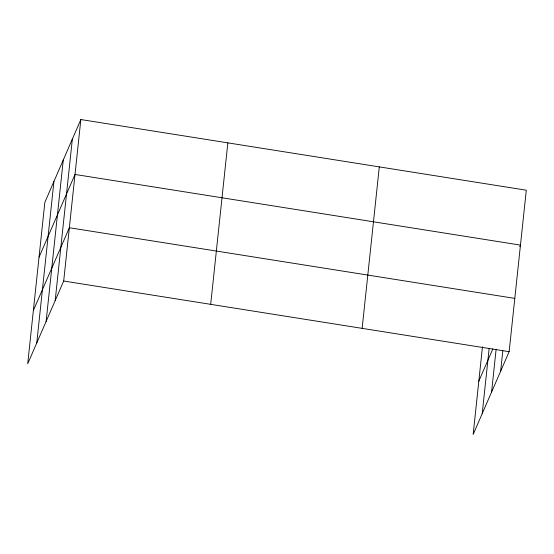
<?xml version="1.0" encoding="UTF-8"?>
<svg xmlns="http://www.w3.org/2000/svg" width="554" height="554" viewBox="0 0 554 554"><rect width="100%" height="100%" fill="white"/><g stroke="black" fill="none" stroke-linecap="round" stroke-linejoin="round"><path stroke-width="0.83" d="M36.772 342.933L53.932 181.456M46.114 321.438L63.274 159.961M55.185 300.58L72.345 139.102M80.849 119.546L44.86 202.321L27.7 363.798L63.689 281.023L80.849 119.546L526.3 190.202L509.14 351.679L473.151 434.454L482.472 346.783M210.686 304.34L227.846 142.863M362.143 328.363L379.303 166.886M482.222 413.589L489.168 348.265M491.571 392.094L496.135 349.124M500.643 371.235L502.831 350.606M39.022 257.222L75.012 174.455L520.469 245.11L519.784 246.668M33.365 310.51L69.354 227.742L514.804 298.391M478.815 381.166L492.894 348.785M63.689 281.023L509.14 351.679"/></g></svg>
